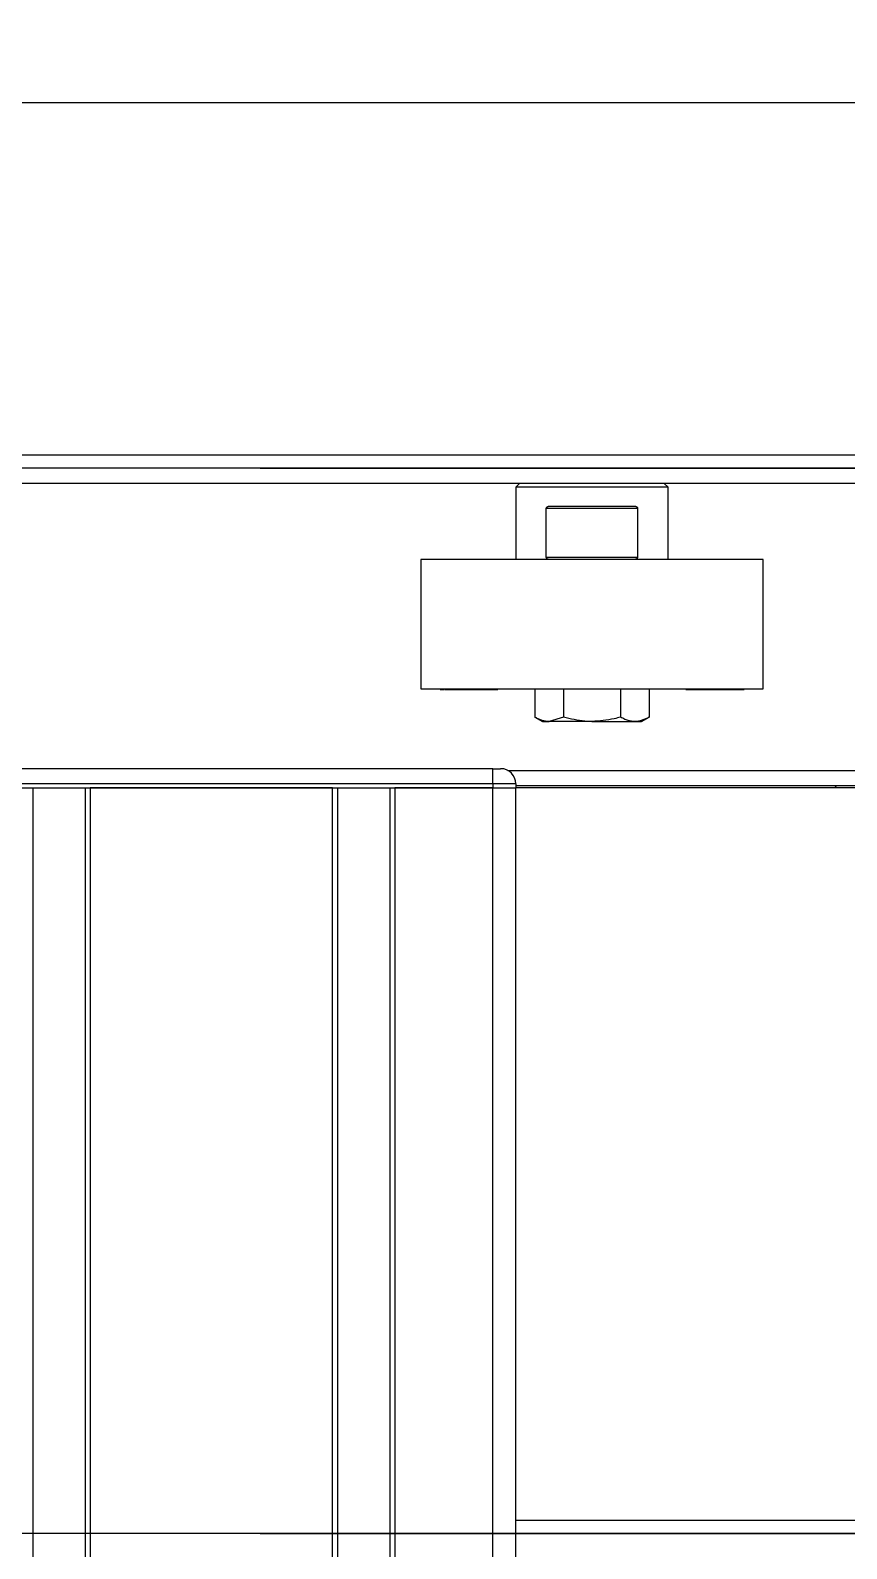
# Model space of a CAD drawing. Header units: millimetres. Extents: x 15 to 415, y 5 to 292.
# Drawn here: x 235.72 to 241.08, y 118.09 to 128.07 of the extents above; entities that cross this region are included whole.
import ezdxf

# ---------------------------------------------------------------- set-up
doc = ezdxf.new("R2010")
doc.units = ezdxf.units.MM
doc.linetypes.add('CENTERX2', pattern=[20.32, 12.7, -2.54, 2.54, -2.54])
doc.dimstyles.new('SLDDIMSTYLE1', dxfattribs={"dimtxt": 0.18, "dimasz": 3.302, "dimexe": 0, "dimexo": 0.0625, "dimgap": 0, "dimtad": 0, "dimtih": 1, "dimtoh": 1, "dimdec": 0, "dimrnd": 1e-09, "dimzin": 0, "dimdsep": 46, "dimtxsty": 'Standard', "dimsah": 1, "dimcen": 0.09, "dimadec": 0, "dimazin": 0, "dimtfac": 3.302, "dimtdec": 0, "dimtofl": 0, "dimtmove": 0, "dimatfit": 3, "dimfxl": 0, "dimfrac": 2, "dimtolj": 1, "dimtzin": 0, "dimarcsym": 0})

msp = doc.modelspace()

# ---------------------------------------------------------------- linework, layer by layer
at = {"color": 7, "linetype": 'Continuous', "lineweight": 25}
for p, q in [((264.90737, 127.58944), (228.90737, 127.58944)), ((264.90737, 125.08944), (228.90737, 125.08944)), ((238.93237, 125.08944), (238.90737, 125.06444)), ((238.90737, 125.06444), (238.90737, 124.58944)), ((239.40737, 125.06444), (238.90737, 125.06444)), ((239.90737, 125.06444), (239.40737, 125.06444)), ((239.90737, 125.06444), (239.88237, 125.08944)), ((239.90737, 124.58944), (239.90737, 125.06444)), ((239.10737, 124.60444), (239.10737, 124.92444)), ((239.70737, 124.92444), (239.10737, 124.92444)), ((239.12848, 124.93944), (239.68625, 124.93944)), ((239.70737, 124.92444), (239.70737, 124.60444)), ((238.28237, 124.58944), (238.28237, 123.73944)), ((239.6002, 124.58944), (238.28237, 124.58944)), ((239.10737, 124.60444), (239.70737, 124.60444)), ((240.53237, 124.58944), (239.6002, 124.58944)), ((240.53237, 123.73944), (240.53237, 124.58944)), ((238.28237, 123.73944), (239.6002, 123.73944)), ((238.40758, 123.73944), (238.40758, 123.73444)), ((238.40801, 123.73444), (238.40801, 123.73944)), ((238.40801, 123.73444), (238.40872, 123.73444)), ((238.40918, 123.73944), (238.40918, 123.73444)), ((238.4107, 123.73444), (238.4107, 123.73944)), ((238.41693, 123.73444), (238.43462, 123.73444)), ((238.44106, 123.73444), (238.442, 123.73444)), ((238.442, 123.73444), (238.442, 123.73944)), ((238.442, 123.73444), (238.45236, 123.73444)), ((238.45236, 123.73444), (238.45236, 123.73944)), ((238.45236, 123.73444), (238.47266, 123.73444)), ((238.47266, 123.73444), (238.47266, 123.73944)), ((238.47266, 123.73444), (238.48851, 123.73444)), ((238.48857, 123.73444), (238.48857, 123.73944)), ((238.48857, 123.73444), (238.48974, 123.73444)), ((238.48974, 123.73944), (238.48974, 123.73444)), ((238.48974, 123.73444), (238.49985, 123.73444)), ((238.49985, 123.73444), (238.49985, 123.73944)), ((238.51868, 123.73444), (238.51868, 123.73944)), ((238.51868, 123.73444), (238.52386, 123.73444)), ((238.52386, 123.73444), (238.52386, 123.73944)), ((238.52386, 123.73444), (238.53686, 123.73444)), ((238.53891, 123.73444), (238.53891, 123.73944)), ((238.53891, 123.73444), (238.54579, 123.73444)), ((238.54579, 123.73444), (238.54579, 123.73944)), ((238.54579, 123.73444), (238.54771, 123.73444)), ((238.55975, 123.73444), (238.55975, 123.73944)), ((238.55975, 123.73444), (238.56661, 123.73444)), ((238.56661, 123.73444), (238.56661, 123.73944)), ((238.58043, 123.73444), (238.58043, 123.73944)), ((238.58043, 123.73444), (238.58302, 123.73444)), ((238.58343, 123.73444), (238.58343, 123.73944)), ((238.58343, 123.73444), (238.60729, 123.73444)), ((238.60729, 123.73444), (238.60729, 123.73944)), ((238.60936, 123.73944), (238.60936, 123.73444)), ((238.62928, 123.73444), (238.62928, 123.73944)), ((238.63209, 123.73444), (238.63209, 123.73944)), ((238.63209, 123.73444), (238.63473, 123.73444)), ((238.64054, 123.73444), (238.64054, 123.73944)), ((238.64054, 123.73444), (238.65669, 123.73444)), ((238.65669, 123.73444), (238.65669, 123.73944)), ((238.67848, 123.73444), (238.67848, 123.73944)), ((238.68132, 123.73444), (238.68132, 123.73944)), ((238.68132, 123.73444), (238.68276, 123.73444)), ((238.68276, 123.73444), (238.68276, 123.73944)), ((238.68276, 123.73444), (238.69587, 123.73444)), ((238.69587, 123.73444), (238.69587, 123.73944)), ((238.69587, 123.73444), (238.71271, 123.73444)), ((238.71271, 123.73444), (238.71271, 123.73944)), ((238.71271, 123.73444), (238.72573, 123.73444)), ((238.72573, 123.73444), (238.72573, 123.73944)), ((238.72573, 123.73444), (238.78292, 123.73444)), ((238.78292, 123.73444), (238.78292, 123.73944)), ((238.78533, 123.73444), (238.78533, 123.73944)), ((239.03209, 123.73944), (239.03209, 123.55347)), ((239.21973, 123.73944), (239.21973, 123.55347)), ((239.595, 123.73944), (239.595, 123.55347)), ((239.6002, 123.73944), (240.53237, 123.73944)), ((239.78264, 123.73944), (239.78264, 123.55347)), ((240.02761, 123.73444), (240.02761, 123.73944)), ((240.03, 123.73444), (240.03, 123.73944)), ((240.03, 123.73444), (240.06065, 123.73444)), ((240.06065, 123.73944), (240.06065, 123.73444)), ((240.06065, 123.73444), (240.07382, 123.73444)), ((240.07382, 123.73444), (240.07382, 123.73944)), ((240.08413, 123.73444), (240.08413, 123.73944)), ((240.08992, 123.73444), (240.08992, 123.73944)), ((240.08992, 123.73444), (240.10156, 123.73444)), ((240.10156, 123.73444), (240.10156, 123.73944)), ((240.10156, 123.73444), (240.11635, 123.73444)), ((240.11635, 123.73444), (240.11635, 123.73944)), ((240.11635, 123.73444), (240.128, 123.73444)), ((240.128, 123.73944), (240.128, 123.73444)), ((240.128, 123.73444), (240.14168, 123.73444)), ((240.14587, 123.73444), (240.14587, 123.73944)), ((240.14587, 123.73444), (240.16031, 123.73444)), ((240.16031, 123.73444), (240.16031, 123.73944)), ((240.17571, 123.73444), (240.17571, 123.73944)), ((240.17571, 123.73444), (240.18465, 123.73444)), ((240.18465, 123.73444), (240.18465, 123.73944)), ((240.18465, 123.73444), (240.19327, 123.73444)), ((240.19327, 123.73444), (240.19327, 123.73944)), ((240.19327, 123.73444), (240.20222, 123.73444)), ((240.20222, 123.73444), (240.20222, 123.73944)), ((240.20222, 123.73444), (240.21086, 123.73444)), ((240.21086, 123.73444), (240.21086, 123.73944)), ((240.21086, 123.73444), (240.21978, 123.73444)), ((240.21978, 123.73444), (240.21978, 123.73944)), ((240.21978, 123.73444), (240.22927, 123.73444)), ((240.22927, 123.73444), (240.22927, 123.73944)), ((240.22927, 123.73444), (240.23689, 123.73444)), ((240.23689, 123.73444), (240.23689, 123.73944)), ((240.23689, 123.73444), (240.24032, 123.73444)), ((240.24032, 123.73444), (240.24032, 123.73944)), ((240.24032, 123.73444), (240.24628, 123.73444)), ((240.25788, 123.73444), (240.26282, 123.73444)), ((240.26174, 123.73444), (240.26174, 123.73944)), ((240.28058, 123.73444), (240.28658, 123.73444)), ((240.28898, 123.73944), (240.28898, 123.73444)), ((240.28908, 123.73444), (240.28908, 123.73944)), ((240.28908, 123.73444), (240.32815, 123.73444)), ((240.32815, 123.73444), (240.32815, 123.73944)), ((240.33893, 123.73944), (240.33893, 123.73444)), ((240.33893, 123.73444), (240.36562, 123.73444)), ((240.36562, 123.73444), (240.36562, 123.73944)), ((240.36687, 123.73444), (240.37695, 123.73444)), ((240.37695, 123.73444), (240.37695, 123.73944)), ((240.37695, 123.73444), (240.38741, 123.73444)), ((240.38741, 123.73444), (240.38741, 123.73944)), ((240.39057, 123.73444), (240.39502, 123.73444)), ((240.39502, 123.73944), (240.39502, 123.73444)), ((240.3978, 123.73444), (240.3978, 123.73944)), ((240.39803, 123.73444), (240.4, 123.73444)), ((240.4, 123.73944), (240.4, 123.73444)), ((240.4021, 123.73444), (240.4021, 123.73944)), ((240.40302, 123.73444), (240.40716, 123.73444)), ((240.40716, 123.73944), (240.40716, 123.73444)), ((239.03209, 123.55347), (239.08237, 123.52444)), ((239.08237, 123.52444), (239.12591, 123.52444)), ((239.21973, 123.55347), (239.12591, 123.52444)), ((239.40737, 123.52444), (239.12591, 123.52444)), ((239.40737, 123.52444), (239.68882, 123.52444)), ((239.68882, 123.52444), (239.73237, 123.52444)), ((239.73237, 123.52444), (239.78264, 123.55347)), ((238.75737, 123.21444), (235.05737, 123.21444)), ((238.75737, 123.11444), (238.75737, 123.21444)), ((238.75737, 123.11444), (235.05737, 123.11444)), ((238.75737, 123.11444), (238.75737, 123.08944)), ((238.90737, 123.11444), (238.75737, 123.11444)), ((238.85393, 123.20294), (241.74692, 123.20294)), ((238.90737, 123.11444), (238.90737, 123.08944)), ((235.05737, 123.08944), (238.75737, 123.08944)), ((235.73592, 123.08944), (235.73592, 96.53944)), ((236.07881, 123.08944), (236.07881, 96.53944)), ((236.11237, 123.08944), (236.11237, 96.53944)), ((237.70237, 123.08944), (236.11237, 123.08944)), ((237.70237, 96.53944), (237.70237, 123.08944)), ((237.73592, 123.08944), (237.73592, 96.53944)), ((238.07881, 123.08944), (238.07881, 96.53944)), ((238.11237, 123.08944), (238.11237, 96.53944)), ((238.75737, 123.08944), (238.11237, 123.08944)), ((238.75737, 123.08944), (238.90737, 123.08944)), ((238.75737, 96.53944), (238.75737, 123.08944)), ((238.90737, 123.10294), (241.41906, 123.10294)), ((238.90737, 96.53944), (238.90737, 123.08944)), ((264.90737, 123.08944), (238.90737, 123.08944)), ((241.00045, 123.08944), (241.01556, 123.10294))]:
    msp.add_line(p, q, dxfattribs=at)
at = {"color": 8, "linetype": 'Continuous', "lineweight": 25}
for p, q in [((228.90737, 125.27627), (264.90737, 125.27627)), ((238.90737, 118.27627), (264.90737, 118.27627))]:
    msp.add_line(p, q, dxfattribs=at)
at = {"color": 7, "linetype": 'CENTERX2'}
for p, q in [((366.90737, 125.18844), (216.90737, 125.18844)), ((216.90737, 125.18844), (366.90737, 125.18844)), ((216.90737, 118.18844), (366.90737, 118.18844)), ((366.90737, 118.18844), (216.90737, 118.18844))]:
    msp.add_line(p, q, dxfattribs=at)
at = {"color": 7, "linetype": 'Continuous', "lineweight": 25}
msp.add_arc((238.80737, 123.11444), 0.1, 0, 90, dxfattribs=at)
for points, knots in [([(239.10737, 124.92444), (239.10749, 124.92566), (239.10772, 124.92809), (239.10966, 124.93174), (239.11251, 124.93466), (239.11605, 124.93684), (239.11979, 124.93831), (239.12396, 124.93927), (239.12697, 124.93938), (239.12848, 124.93944)], [0, 0, 0, 0, 0.1111644, 0.2215578, 0.3911796, 0.5273291, 0.6670699, 0.832159, 1, 1, 1, 1]), ([(239.68625, 124.93944), (239.68832, 124.93933), (239.69254, 124.93911), (239.69812, 124.93725), (239.70209, 124.93473), (239.70451, 124.93227), (239.70611, 124.92991), (239.70718, 124.92721), (239.70731, 124.92526), (239.70737, 124.92444)], [0, 0, 0, 0, 0.22945028, 0.46668496, 0.64308859, 0.73102505, 0.82178257, 0.92494901, 1, 1, 1, 1]), ([(239.12848, 124.58944), (239.12641, 124.58956), (239.1222, 124.58978), (239.11662, 124.59164), (239.11264, 124.59416), (239.11022, 124.59662), (239.10862, 124.59898), (239.10755, 124.60168), (239.10742, 124.60362), (239.10737, 124.60444)], [0, 0, 0, 0, 0.2294503, 0.466685, 0.6430886, 0.7310251, 0.8217826, 0.924949, 1, 1, 1, 1]), ([(239.70737, 124.60444), (239.70725, 124.60323), (239.70701, 124.6008), (239.70508, 124.59714), (239.70222, 124.59423), (239.69868, 124.59205), (239.69494, 124.59058), (239.69077, 124.58962), (239.68776, 124.5895), (239.68625, 124.58944)], [0, 0, 0, 0, 0.11116437, 0.22155782, 0.39117964, 0.52732907, 0.66706995, 0.83215896, 1, 1, 1, 1]), ([(238.40758, 123.73444), (238.40762, 123.73444), (238.4077, 123.73444), (238.40782, 123.73444), (238.40794, 123.73444), (238.40801, 123.73444)], [0, 0, 0, 0, 0.2504993, 0.5009327, 1, 1, 1, 1]), ([(238.4107, 123.73444), (238.41403, 123.73444), (238.42068, 123.73444), (238.42943, 123.73444), (238.43486, 123.73444), (238.43697, 123.73444)], [0, 0, 0, 0, 0.3799906, 0.759627, 1, 1, 1, 1]), ([(238.44037, 123.73444), (238.44034, 123.73444), (238.44028, 123.73444), (238.44052, 123.73444), (238.44077, 123.73444), (238.44111, 123.73444), (238.44153, 123.73444), (238.44184, 123.73444), (238.442, 123.73444)], [0, 0, 0, 0, 0.2732748, 0.4210932, 0.5652183, 0.7096569, 0.8547775, 1, 1, 1, 1]), ([(238.48881, 123.73444), (238.48872, 123.73444), (238.48855, 123.73444), (238.48847, 123.73444), (238.48851, 123.73444), (238.48872, 123.73444), (238.48908, 123.73444), (238.48949, 123.73444), (238.48974, 123.73444)], [0, 0, 0, 0, 0.15219733, 0.30538071, 0.45997636, 0.61886819, 0.77897902, 1, 1, 1, 1]), ([(238.49985, 123.73444), (238.50085, 123.73444), (238.50278, 123.73444), (238.50797, 123.73444), (238.51191, 123.73444), (238.51398, 123.73444), (238.51416, 123.73444)], [0, 0, 0, 0, 0.3444248, 0.6699565, 0.9720214, 1, 1, 1, 1]), ([(238.51635, 123.73444), (238.51634, 123.73444), (238.51625, 123.73444), (238.51629, 123.73444), (238.51647, 123.73444), (238.51677, 123.73444), (238.51726, 123.73444), (238.51791, 123.73444), (238.51843, 123.73444), (238.51868, 123.73444)], [0, 0, 0, 0, 0.0165306, 0.2168215, 0.3182892, 0.4861605, 0.6552294, 0.8272933, 1, 1, 1, 1]), ([(238.53675, 123.73444), (238.5368, 123.73444), (238.5369, 123.73444), (238.53827, 123.73444), (238.53891, 123.73444)], [0, 0, 0, 0, 0.5265603, 1, 1, 1, 1]), ([(238.54579, 123.73444), (238.54665, 123.73444), (238.54839, 123.73444), (238.55166, 123.73444), (238.55435, 123.73444), (238.55546, 123.73444)], [0, 0, 0, 0, 0.3686168, 0.7397263, 1, 1, 1, 1]), ([(238.55692, 123.73444), (238.55692, 123.73444), (238.5569, 123.73444), (238.55835, 123.73444), (238.55957, 123.73444), (238.55975, 123.73444)], [0, 0, 0, 0, 0.1587678, 0.8760702, 1, 1, 1, 1]), ([(238.56661, 123.73444), (238.56805, 123.73444), (238.5705, 123.73444), (238.57579, 123.73444), (238.57899, 123.73444), (238.58043, 123.73444)], [0, 0, 0, 0, 0.43959189, 0.74804775, 1, 1, 1, 1]), ([(238.60729, 123.73444), (238.60745, 123.73444), (238.60776, 123.73444), (238.60842, 123.73444), (238.60898, 123.73444), (238.60936, 123.73444)], [0, 0, 0, 0, 0.2503486, 0.5007655, 1, 1, 1, 1]), ([(238.60936, 123.73444), (238.61103, 123.73444), (238.61384, 123.73444), (238.61913, 123.73444), (238.6243, 123.73444), (238.62754, 123.73444), (238.62928, 123.73444)], [0, 0, 0, 0, 0.3185725, 0.5340537, 0.7502024, 1, 1, 1, 1]), ([(238.62928, 123.73444), (238.62953, 123.73444), (238.63003, 123.73444), (238.63094, 123.73444), (238.63163, 123.73444), (238.63209, 123.73444)], [0, 0, 0, 0, 0.2508246, 0.5019651, 1, 1, 1, 1]), ([(238.636, 123.73444), (238.63606, 123.73444), (238.6362, 123.73444), (238.6382, 123.73444), (238.63995, 123.73444), (238.64054, 123.73444)], [0, 0, 0, 0, 0.2917, 0.7625484, 1, 1, 1, 1]), ([(238.65669, 123.73444), (238.65831, 123.73444), (238.66101, 123.73444), (238.6662, 123.73444), (238.67138, 123.73444), (238.67552, 123.73444), (238.67784, 123.73444), (238.67848, 123.73444)], [0, 0, 0, 0, 0.2915622, 0.484496, 0.6781187, 0.91156, 1, 1, 1, 1]), ([(238.67848, 123.73444), (238.67872, 123.73444), (238.67921, 123.73444), (238.68017, 123.73444), (238.68086, 123.73444), (238.68132, 123.73444)], [0, 0, 0, 0, 0.2501891, 0.5004098, 1, 1, 1, 1]), ([(238.78292, 123.73444), (238.78313, 123.73444), (238.78357, 123.73444), (238.7844, 123.73444), (238.78496, 123.73444), (238.78533, 123.73444)], [0, 0, 0, 0, 0.2503693, 0.5007819, 1, 1, 1, 1]), ([(238.78533, 123.73444), (238.78714, 123.73444), (238.78952, 123.73444), (238.78962, 123.73444), (238.78964, 123.73444)], [0, 0, 0, 0, 0.7560725, 1, 1, 1, 1]), ([(240.02509, 123.73444), (240.02501, 123.73444), (240.02473, 123.73444), (240.02586, 123.73444), (240.02714, 123.73444), (240.02761, 123.73444)], [0, 0, 0, 0, 0.2131414, 0.7166135, 1, 1, 1, 1]), ([(240.02761, 123.73444), (240.02779, 123.73444), (240.02814, 123.73444), (240.02891, 123.73444), (240.02956, 123.73444), (240.03, 123.73444)], [0, 0, 0, 0, 0.250459, 0.5010127, 1, 1, 1, 1]), ([(240.0748, 123.73444), (240.075, 123.73444), (240.07667, 123.73444), (240.08, 123.73444), (240.08288, 123.73444), (240.08413, 123.73444)], [0, 0, 0, 0, 0.0706762, 0.5953973, 1, 1, 1, 1]), ([(240.08413, 123.73444), (240.08554, 123.73444), (240.08737, 123.73444), (240.08889, 123.73444), (240.08923, 123.73444)], [0, 0, 0, 0, 0.7762783, 1, 1, 1, 1]), ([(240.14289, 123.73444), (240.14293, 123.73444), (240.143, 123.73444), (240.14487, 123.73444), (240.14587, 123.73444)], [0, 0, 0, 0, 0.46669989, 1, 1, 1, 1]), ([(240.16031, 123.73444), (240.16244, 123.73444), (240.16558, 123.73444), (240.17176, 123.73444), (240.17686, 123.73444), (240.18006, 123.73444), (240.18175, 123.73444)], [0, 0, 0, 0, 0.4046167, 0.5953422, 0.786525, 1, 1, 1, 1]), ([(240.24792, 123.73444), (240.24817, 123.73444), (240.24885, 123.73444), (240.25237, 123.73444), (240.25715, 123.73444), (240.26059, 123.73444), (240.26174, 123.73444)], [0, 0, 0, 0, 0.18044363, 0.4996936, 0.83322072, 1, 1, 1, 1]), ([(240.26174, 123.73444), (240.26246, 123.73444), (240.26389, 123.73444), (240.26612, 123.73444), (240.26842, 123.73444), (240.27059, 123.73444), (240.27259, 123.73444), (240.27442, 123.73444), (240.27622, 123.73444), (240.27796, 123.73444), (240.27962, 123.73444), (240.2812, 123.73444), (240.28271, 123.73444), (240.28408, 123.73444), (240.28533, 123.73444), (240.28643, 123.73444), (240.28739, 123.73444), (240.28826, 123.73444), (240.28873, 123.73444), (240.28898, 123.73444)], [0, 0, 0, 0, 0.0662888, 0.1329918, 0.2015624, 0.2711074, 0.3258475, 0.3810195, 0.4375286, 0.4944298, 0.5491548, 0.6042262, 0.6605867, 0.717436, 0.7709378, 0.8249145, 0.880367, 0.9362769, 1, 1, 1, 1]), ([(240.27098, 123.73444), (240.27096, 123.73444), (240.27089, 123.73444), (240.27096, 123.73444), (240.27108, 123.73444), (240.27136, 123.73444), (240.2717, 123.73444), (240.27202, 123.73444), (240.27213, 123.73444)], [0, 0, 0, 0, 0.0979509, 0.2787516, 0.4603104, 0.594782, 0.8646533, 1, 1, 1, 1]), ([(240.32815, 123.73444), (240.32845, 123.73444), (240.32904, 123.73444), (240.32996, 123.73444), (240.33091, 123.73444), (240.33181, 123.73444), (240.33265, 123.73444), (240.33343, 123.73444), (240.3342, 123.73444), (240.33492, 123.73444), (240.33559, 123.73444), (240.33621, 123.73444), (240.33679, 123.73444), (240.33731, 123.73444), (240.33776, 123.73444), (240.33815, 123.73444), (240.33848, 123.73444), (240.33873, 123.73444), (240.33887, 123.73444), (240.33893, 123.73444)], [0, 0, 0, 0, 0.0690748, 0.138365, 0.2094942, 0.2818356, 0.3413406, 0.4013698, 0.4628984, 0.5249052, 0.5807287, 0.6369515, 0.6945555, 0.7526961, 0.8045616, 0.8568877, 0.9105852, 0.9646192, 1, 1, 1, 1]), ([(240.38881, 123.73444), (240.38922, 123.73444), (240.39122, 123.73444), (240.39321, 123.73444), (240.39479, 123.73444)], [0, 0, 0, 0, 0.208786, 1, 1, 1, 1]), ([(240.3978, 123.73444), (240.39757, 123.73444), (240.3971, 123.73444), (240.3964, 123.73444), (240.39571, 123.73444), (240.39525, 123.73444), (240.39502, 123.73444)], [0, 0, 0, 0, 0.2506984, 0.50128538, 0.7506427, 1, 1, 1, 1]), ([(240.4, 123.73444), (240.40018, 123.73444), (240.40053, 123.73444), (240.40121, 123.73444), (240.40174, 123.73444), (240.4021, 123.73444)], [0, 0, 0, 0, 0.2506304, 0.5012147, 1, 1, 1, 1]), ([(239.12591, 123.52444), (239.12368, 123.52448), (239.11782, 123.52456), (239.1083, 123.52541), (239.09738, 123.52718), (239.08277, 123.53064), (239.0682, 123.53565), (239.05372, 123.54203), (239.04286, 123.54741), (239.03568, 123.55145), (239.03209, 123.55347)], [0, 0, 0, 0, 0.0700361, 0.184843, 0.2998166, 0.4152629, 0.6478668, 0.7650247, 0.8824731, 1, 1, 1, 1]), ([(239.40737, 123.52444), (239.39201, 123.52479), (239.32851, 123.52624), (239.26664, 123.54173), (239.21973, 123.55347)], [0, 0, 0, 0, 0.24185142, 1, 1, 1, 1]), ([(239.595, 123.55347), (239.58133, 123.54965), (239.52022, 123.53255), (239.45669, 123.52799), (239.40737, 123.52444)], [0, 0, 0, 0, 0.2237133, 1, 1, 1, 1]), ([(239.68882, 123.52444), (239.6866, 123.52448), (239.67465, 123.52465), (239.65299, 123.52809), (239.62384, 123.53792), (239.60472, 123.54823), (239.595, 123.55347)], [0, 0, 0, 0, 0.0700514, 0.3766066, 0.6830734, 1, 1, 1, 1]), ([(239.78264, 123.55347), (239.77887, 123.55135), (239.76752, 123.54498), (239.74829, 123.5361), (239.72479, 123.52839), (239.70488, 123.52486), (239.69285, 123.52455), (239.68882, 123.52444)], [0, 0, 0, 0, 0.1235975, 0.3712478, 0.6210135, 0.8733014, 1, 1, 1, 1]), ([(238.75737, 123.21444), (238.76365, 123.21444), (238.77336, 123.21444), (238.78501, 123.21444), (238.79296, 123.21444), (238.79943, 123.21444), (238.80566, 123.21444), (238.80669, 123.21444), (238.80737, 123.21444)], [0, 0, 0, 0, 0.239443, 0.3695502, 0.4999998, 0.6301073, 0.760557, 1, 1, 1, 1])]:
    msp.add_open_spline(points, degree=3, knots=knots, dxfattribs=at)

# ---------------------------------------------------------------- leaders
at = {"color": 7, "linetype": 'Continuous', "lineweight": 0}
msp.add_leader([(236.11237, 114.99891), (226.87775, 134.12704)], dimstyle='SLDDIMSTYLE1', dxfattribs=at)

doc.saveas('drawing.dxf')
